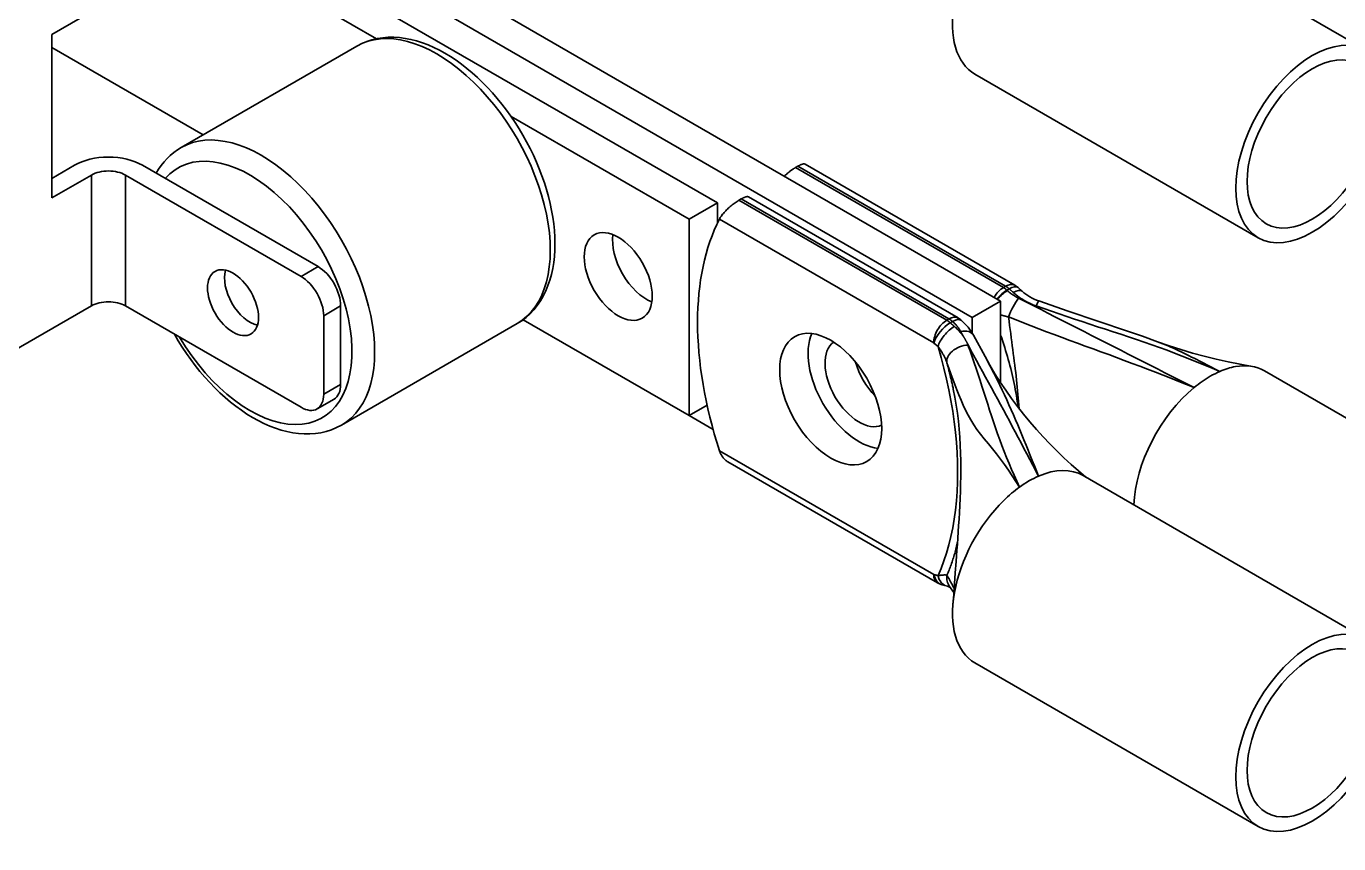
# Model space of a CAD drawing. Header units: millimetres. Extents: x -116965 to 323937, y 291661 to 566926.
# Drawn here: x -16920.3 to -16766.2, y 324867.2 to 324963.2 of the extents above; entities that cross this region are included whole.
import ezdxf

# ---------------------------------------------------------------- set-up
doc = ezdxf.new("R2010")
doc.units = ezdxf.units.MM
doc.layers.add('Visible Edges(Schneider)', color=7, linetype='Continuous', lineweight=35)
doc.layers.add('Visible Tangent Edges(Schneider)', color=7, linetype='Continuous', lineweight=35)

msp = doc.modelspace()

# ---------------------------------------------------------------- linework, layer by layer
at = {"layer": 'Visible Edges(Schneider)'}
for p, q in [((-16858.786006, 324996.03147), (-16917.351086, 324962.218906)), ((-16796.197279, 324979.562379), (-16762.921666, 324960.350695)), ((-16895.389181, 324974.898618), (-16839.153395, 324942.430871)), ((-16879.210567, 324961.715554), (-16898.716742, 324972.977449)), ((-16872.429008, 324969.327229), (-16805.877781, 324930.903861)), ((-16875.756569, 324967.406061), (-16809.205343, 324928.982692)), ((-16917.351086, 324962.218906), (-16917.351086, 324943.007222)), ((-16917.351086, 324960.681971), (-16899.571441, 324950.416889)), ((-16881.508016, 324960.845811), (-16902.138897, 324948.934567)), ((-16808.903161, 324957.555145), (-16775.627548, 324938.343461)), ((-16842.480956, 324940.509703), (-16863.399339, 324952.586937)), ((-16914.689037, 324946.849559), (-16917.351086, 324945.312624)), ((-16906.70289, 324946.849559), (-16886.072009, 324934.938315)), ((-16829.969325, 324946.580595), (-16829.703121, 324946.734289)), ((-16804.209898, 324932.747882), (-16828.854751, 324946.976594)), ((-16917.351086, 324943.007222), (-16912.6925, 324945.696858)), ((-16888.068546, 324933.785613), (-16908.699426, 324945.696858)), ((-16810.87764, 324928.912831), (-16835.509873, 324943.134257)), ((-16839.153395, 324942.430871), (-16842.480956, 324940.509703)), ((-16839.153395, 324940.040435), (-16839.153395, 324942.430871)), ((-16836.358243, 324942.891952), (-16836.624448, 324942.738258)), ((-16842.480956, 324917.455682), (-16842.480956, 324940.509703)), ((-16803.830209, 324932.475317), (-16803.348658, 324932.052052)), ((-16805.877781, 324930.903861), (-16809.205343, 324928.982692)), ((-16805.877781, 324930.903861), (-16805.877781, 324921.31293)), ((-16912.6925, 324930.32751), (-16925.337233, 324923.02707)), ((-16908.699426, 324930.32751), (-16888.068546, 324918.416266)), ((-16885.406497, 324919.953201), (-16885.406497, 324929.174809)), ((-16883.40996, 324921.105902), (-16883.40996, 324930.32751)), ((-16862.684487, 324928.242502), (-16883.315367, 324916.331258)), ((-16861.972432, 324928.70909), (-16842.480956, 324917.455682)), ((-16809.205343, 324928.982692), (-16809.205343, 324927.128361)), ((-16807.708014, 324924.377696), (-16809.060885, 324926.877776)), ((-16774.900886, 324922.695793), (-16741.625273, 324903.484109)), ((-16886.186193, 324918.229805), (-16884.189656, 324919.382506)), ((-16842.480956, 324917.455682), (-16840.366303, 324918.676577)), ((-16839.662468, 324915.828427), (-16842.480956, 324917.455682)), ((-16813.295932, 324897.798726), (-16837.940784, 324912.027438)), ((-16796.197279, 324910.400316), (-16762.921666, 324891.188631)), ((-16812.756778, 324897.57255), (-16812.273678, 324897.439337)), ((-16811.38105, 324896.657807), (-16811.882799, 324897.383466)), ((-16808.903161, 324888.393082), (-16775.627548, 324869.181397))]:
    msp.add_line(p, q, dxfattribs=at)
at = {"layer": 'Visible Edges(Schneider)', "flags": 128}
for points in [[(-16881.508017, 324960.845811), (-16880.940676, 324961.141502), (-16880.349732, 324961.388321), (-16879.738601, 324961.586132), (-16879.110702, 324961.734802), (-16878.469454, 324961.834197), (-16877.818267, 324961.884383), (-16877.15983, 324961.88698), (-16876.495794, 324961.843538), (-16875.827738, 324961.755491), (-16875.157244, 324961.624272), (-16874.485891, 324961.451314), (-16873.815146, 324961.238048), (-16873.145768, 324960.985795), (-16872.478657, 324960.69573), (-16871.814764, 324960.369013), (-16871.155041, 324960.006811), (-16870.500441, 324959.610286), (-16869.851916, 324959.180603), (-16869.210425, 324958.718865), (-16868.577006, 324958.226194), (-16867.952726, 324957.70385), (-16867.338658, 324957.153094), (-16866.735871, 324956.575186), (-16866.145436, 324955.971387), (-16865.568425, 324955.34296), (-16865.005952, 324954.691218), (-16864.459109, 324954.017653), (-16863.928928, 324953.323788), (-16863.416444, 324952.611148), (-16862.922689, 324951.881258), (-16862.448696, 324951.135643), (-16861.995501, 324950.375829), (-16861.564111, 324949.603435), (-16861.155382, 324948.820136), (-16860.770134, 324948.027587), (-16860.409185, 324947.227444), (-16860.073353, 324946.421365), (-16859.763456, 324945.611004), (-16859.480309, 324944.798026), (-16859.224603, 324943.984122), (-16858.996912, 324943.170883), (-16858.797804, 324942.35988), (-16858.627847, 324941.552681), (-16858.48761, 324940.750857), (-16858.377661, 324939.955976), (-16858.298542, 324939.16959), (-16858.250678, 324938.393119), (-16858.234581, 324937.627963), (-16858.250777, 324936.875529), (-16858.299792, 324936.137222), (-16858.382148, 324935.414448), (-16858.498373, 324934.708613), (-16858.6491, 324934.020982), (-16858.8351, 324933.352922), (-16859.05681, 324932.706516), (-16859.314648, 324932.083881), (-16859.609029, 324931.487132), (-16859.940371, 324930.918388), (-16860.30909, 324930.379764), (-16860.715459, 324929.874077), (-16861.158154, 324929.404634), (-16861.635204, 324928.974308), (-16862.144638, 324928.585973), (-16862.684487, 324928.242502)], [(-16905.088374, 324945.917417), (-16904.805034, 324946.379995), (-16904.496314, 324946.821471), (-16904.162047, 324947.240181), (-16903.802848, 324947.634436), (-16903.419824, 324948.002618), (-16903.014085, 324948.343112), (-16902.586739, 324948.654301), (-16902.138896, 324948.934567)], [(-16829.969324, 324946.580594), (-16830.01936, 324946.551254), (-16830.070663, 324946.520274), (-16830.123119, 324946.487723), (-16830.176612, 324946.453667), (-16830.231022, 324946.418169), (-16830.286242, 324946.381302), (-16830.34215, 324946.34313), (-16830.398636, 324946.303721), (-16830.455579, 324946.26314), (-16830.512863, 324946.221453), (-16830.570378, 324946.17873), (-16830.628005, 324946.135034), (-16830.685624, 324946.090452), (-16830.74312, 324946.045093), (-16830.800369, 324945.999069), (-16830.857261, 324945.95249), (-16830.913672, 324945.905469), (-16830.969492, 324945.85812), (-16831.024598, 324945.810552), (-16831.078879, 324945.762879), (-16831.132212, 324945.715209), (-16831.184485, 324945.66766), (-16831.235577, 324945.620341), (-16831.285653, 324945.573106)], [(-16828.854767, 324946.976579), (-16828.871624, 324946.98517), (-16828.890194, 324946.99227), (-16828.910556, 324946.997883), (-16828.9327, 324947.001976), (-16828.956605, 324947.004508), (-16828.982262, 324947.005448), (-16829.009648, 324947.004757), (-16829.038756, 324947.002404), (-16829.069562, 324946.99835), (-16829.102059, 324946.99256), (-16829.136223, 324946.984999), (-16829.172047, 324946.975632), (-16829.209511, 324946.964427), (-16829.248557, 324946.9514), (-16829.289085, 324946.936616), (-16829.330986, 324946.920128), (-16829.374156, 324946.902002), (-16829.418493, 324946.882298), (-16829.463889, 324946.861074), (-16829.510245, 324946.838394), (-16829.557448, 324946.814313), (-16829.605398, 324946.788895), (-16829.653991, 324946.7622), (-16829.703119, 324946.734288)], [(-16835.509889, 324943.134241), (-16835.526746, 324943.142832), (-16835.545317, 324943.149934), (-16835.565679, 324943.155546), (-16835.587823, 324943.159638), (-16835.611728, 324943.16217), (-16835.637385, 324943.163111), (-16835.664771, 324943.162421), (-16835.693878, 324943.160068), (-16835.724685, 324943.156013), (-16835.757181, 324943.150224), (-16835.791346, 324943.142662), (-16835.82717, 324943.133295), (-16835.864633, 324943.122089), (-16835.903679, 324943.109063), (-16835.944208, 324943.094279), (-16835.986109, 324943.077792), (-16836.029279, 324943.059666), (-16836.073616, 324943.039961), (-16836.119012, 324943.018737), (-16836.165368, 324942.996056), (-16836.212571, 324942.971976), (-16836.260521, 324942.946558), (-16836.309113, 324942.919863), (-16836.358242, 324942.891951)], [(-16836.624447, 324942.738258), (-16836.728859, 324942.676053), (-16836.838127, 324942.6072), (-16836.951246, 324942.532283), (-16837.0672, 324942.45188), (-16837.184989, 324942.36658), (-16837.303596, 324942.276963), (-16837.421995, 324942.183763), (-16837.53916, 324942.087939), (-16837.654062, 324941.990464), (-16837.765689, 324941.892321), (-16837.873011, 324941.794484), (-16837.976144, 324941.696876), (-16838.077653, 324941.597112), (-16838.17703, 324941.495621), (-16838.273558, 324941.393056), (-16838.366498, 324941.290062), (-16838.45513, 324941.18729), (-16838.538722, 324941.085385), (-16838.616715, 324940.984952), (-16838.688819, 324940.886555), (-16838.754769, 324940.79076), (-16838.814296, 324940.698129), (-16838.867144, 324940.609231), (-16838.91304, 324940.524628)], [(-16804.209898, 324932.747882), (-16804.004236, 324932.614394), (-16803.830209, 324932.475317)], [(-16801.387603, 324930.906089), (-16801.659845, 324931.008788), (-16801.928294, 324931.126032), (-16802.190515, 324931.256383), (-16802.444106, 324931.398086), (-16802.687872, 324931.549859), (-16802.921002, 324931.710626), (-16803.141796, 324931.878654), (-16803.348658, 324932.052052)], [(-16787.450396, 324926.125348), (-16789.207157, 324926.763653), (-16790.962334, 324927.375087), (-16794.456706, 324928.555208), (-16797.932016, 324929.722563), (-16801.387603, 324930.906089)], [(-16810.467211, 324928.616424), (-16810.644175, 324928.760769), (-16810.856647, 324928.900649)], [(-16810.467211, 324928.616424), (-16810.075443, 324928.239236), (-16809.707401, 324927.828332), (-16809.367138, 324927.377705), (-16809.060885, 324926.877776)], [(-16883.315367, 324916.331258), (-16883.887511, 324916.033321), (-16884.483623, 324915.785071), (-16885.1002, 324915.586646), (-16885.733737, 324915.438183), (-16886.380733, 324915.33982), (-16887.037692, 324915.291447), (-16887.701927, 324915.291364), (-16888.371762, 324915.338002), (-16889.045576, 324915.42989), (-16889.721751, 324915.565561), (-16890.398665, 324915.743544), (-16891.074862, 324915.962374), (-16891.749593, 324916.220719), (-16892.421916, 324916.517379), (-16893.090854, 324916.851162), (-16893.755432, 324917.220874), (-16894.414674, 324917.625323), (-16895.067604, 324918.063316), (-16895.713231, 324918.53374), (-16896.350483, 324919.03541), (-16896.978261, 324919.567037), (-16897.595468, 324920.127325), (-16898.20101, 324920.714983), (-16898.793784, 324921.328717), (-16899.372695, 324921.967235), (-16899.936584, 324922.629153), (-16900.484359, 324923.312923), (-16901.014957, 324924.016984), (-16901.527321, 324924.739773), (-16902.020393, 324925.479726), (-16902.493111, 324926.235281), (-16902.944429, 324927.004861)], [(-16810.26903, 324926.776519), (-16810.244878, 324926.737623), (-16810.220941, 324926.698675), (-16810.19722, 324926.659675), (-16810.173716, 324926.620624), (-16810.150432, 324926.581524), (-16810.127369, 324926.542376), (-16810.10453, 324926.503181), (-16810.081917, 324926.463941), (-16810.059531, 324926.424656), (-16810.037374, 324926.385329), (-16810.01545, 324926.34596), (-16809.993758, 324926.306551), (-16809.972302, 324926.267101), (-16809.951082, 324926.227611), (-16809.930102, 324926.18808), (-16809.909361, 324926.148509), (-16809.888864, 324926.1089), (-16809.868612, 324926.069251), (-16809.848606, 324926.029564), (-16809.828849, 324925.989838), (-16809.809343, 324925.950075), (-16809.79009, 324925.910274), (-16809.771093, 324925.870436), (-16809.752353, 324925.83056)], [(-16787.450396, 324926.125348), (-16786.092826, 324925.642075), (-16784.722826, 324925.198271), (-16783.341967, 324924.791226), (-16781.951822, 324924.418229), (-16780.553961, 324924.076568), (-16779.149954, 324923.763538), (-16777.741375, 324923.476425), (-16776.329793, 324923.21252)], [(-16807.708014, 324924.377696), (-16807.142616, 324923.366558), (-16806.547658, 324922.368539), (-16805.9245, 324921.384447), (-16805.274504, 324920.415089), (-16804.599033, 324919.461272), (-16803.899446, 324918.523804), (-16803.177108, 324917.603493), (-16802.433378, 324916.701144), (-16801.669618, 324915.817567), (-16800.88719, 324914.953568), (-16800.087457, 324914.109955), (-16799.271778, 324913.287534), (-16798.441516, 324912.487114), (-16797.598033, 324911.709502), (-16796.742975, 324910.954035), (-16795.87871, 324910.21639)], [(-16811.494085, 324895.217508), (-16811.397335, 324896.449359), (-16811.300078, 324897.701035), (-16811.2024, 324898.979199), (-16811.10438, 324900.290521), (-16811.00612, 324901.642444), (-16810.957085, 324902.337662), (-16810.908358, 324903.04782), (-16810.860108, 324903.774534), (-16810.812415, 324904.52089), (-16810.76601, 324905.287567), (-16810.721779, 324906.074465), (-16810.680611, 324906.881478), (-16810.64339, 324907.708502), (-16810.611141, 324908.555746), (-16810.585574, 324909.422878), (-16810.568489, 324910.307575), (-16810.561676, 324911.207426), (-16810.566925, 324912.120021), (-16810.586026, 324913.04295), (-16810.620768, 324913.973801), (-16810.672941, 324914.910163), (-16810.744336, 324915.849626), (-16810.836743, 324916.790192), (-16810.951633, 324917.732727), (-16811.089879, 324918.676223), (-16811.252306, 324919.619117), (-16811.439736, 324920.559851)], [(-16838.91304, 324913.320883), (-16838.890316, 324913.253499), (-16838.865721, 324913.186362), (-16838.839286, 324913.119603), (-16838.811055, 324913.053363), (-16838.781057, 324912.987775), (-16838.749329, 324912.922975), (-16838.715913, 324912.8591), (-16838.680837, 324912.796286), (-16838.644142, 324912.734671), (-16838.605865, 324912.674388), (-16838.566036, 324912.615574), (-16838.524695, 324912.558364), (-16838.481886, 324912.502895), (-16838.437678, 324912.449251), (-16838.392179, 324912.397503), (-16838.345483, 324912.347711), (-16838.297691, 324912.299939), (-16838.248901, 324912.254252), (-16838.199215, 324912.210712), (-16838.148729, 324912.169384), (-16838.097541, 324912.13033), (-16838.045756, 324912.093617), (-16837.993466, 324912.059304), (-16837.940776, 324912.027458)], [(-16813.295932, 324897.798726), (-16813.050573, 324897.675729), (-16812.756778, 324897.57255)], [(-16811.799707, 324897.264816), (-16811.875286, 324897.301422), (-16811.981532, 324897.34517), (-16812.115378, 324897.3921), (-16812.273678, 324897.439337)]]:
    msp.add_lwpolyline(points, dxfattribs=at)
at = {"layer": 'Visible Edges(Schneider)'}
for centre, major_axis, ratio, start_param, end_param in [((-16802.55022, 324968.558762), (-6.352941, -11.003617), 0.5773502692, 4.2627859356, 6.2831853072), ((-16910.695963, 324944.544157), (5.647059, 0), 0.5773502692, 0.7853981634, 2.3561944902), ((-16910.695963, 324944.544157), (2.823529, 0), 0.5773502692, 0.7853981634, 2.3561944902), ((-16813.198416, 324912.07641), (-20, 34.641016), 0.5773502692, 0.3558384152, 1.2149579116), ((-16847.472298, 324935.706782), (2.823529, -4.890496), 0.5773502692, 3.7717298997, 5.6530480611), ((-16847.472298, 324935.706782), (-2.823529, 4.890496), 0.5773502692, 0.6301372461, 2.5114554075), ((-16894.058156, 324931.864445), (-2.117647, 3.667872), 0.5773502692, 0.4908826783, 2.6507099753), ((-16894.058156, 324931.864445), (2.117647, -3.667872), 0.5773502692, 3.6324753319, 5.7923026289), ((-16888.068546, 324930.711744), (1.882353, -3.260331), 0.5773502692, 0.7853981634, 2.3561944902), ((-16886.072009, 324931.864445), (-1.882353, 3.260331), 0.5773502692, 3.926990817, 5.4977871438), ((-16910.695963, 324929.174809), (2.823529, 0), 0.5773502692, 0.7853981634, 2.3561944902), ((-16814.531741, 324924.386895), (5.959361, 1.62597), 0.853479227, 0.6977278754, 0.7020121512), ((-16822.515588, 324921.298019), (4.235294, -7.335745), 0.5773502692, 3.5453073402, 5.8794706205), ((-16822.515588, 324921.298019), (2.823529, -4.890496), 0.5773502692, 3.2005523725, 6.2242255882), ((-16819.188027, 324923.219187), (2.823529, -4.890496), 0.5773502692, 4.2930204806, 5.1317574802), ((-16781.253828, 324911.692177), (-6.352941, -11.003617), 0.5773502692, 3.5911956984, 3.8026358224), ((-16781.253828, 324911.692177), (6.352941, 11.003617), 0.5773502692, 0, 0.4496030448), ((-16781.253828, 324911.692177), (-6.352941, -11.003617), 0.5773502692, 3.926990817, 4.1393814759), ((-16781.253828, 324911.692177), (-6.352941, -11.003617), 0.5773502692, 3.8026358224, 3.926990817), ((-16888.068546, 324921.490136), (1.882353, -3.260331), 0.5773502692, 5.4977871438, 7.0685834706), ((-16886.072009, 324922.642837), (1.882353, -3.260331), 0.5773502692, 0, 0.7853981634), ((-16781.253828, 324911.692177), (-6.352941, -11.003617), 0.5773502692, 4.1393814759, 5.45485232), ((-16802.55022, 324899.396699), (6.352941, 11.003617), 0.5773502692, 0, 0.6610431689), ((-16802.55022, 324899.396699), (-6.352941, -11.003617), 0.5773502692, 4.0513458115, 4.2627859356), ((-16802.55022, 324899.396699), (-6.352941, -11.003617), 0.5773502692, 3.8026358224, 4.0513458115), ((-16802.55022, 324899.396699), (-6.352941, -11.003617), 0.5773502692, 4.2627859356, 6.2831853072)]:
    msp.add_ellipse(centre, major_axis=major_axis, ratio=ratio, start_param=start_param, end_param=end_param, dxfattribs=at)
for centre, major_axis in [((-16769.274607, 324949.347078), (-6.352941, -11.003617)), ((-16769.274607, 324949.347078), (-5.411765, -9.373451)), ((-16850.799859, 324933.785613), (-2.823529, 4.890496)), ((-16896.054693, 324930.711744), (-2.117647, 3.667872)), ((-16825.843149, 324919.37685), (4.235294, -7.335745)), ((-16769.274607, 324880.185014), (-6.352941, -11.003617)), ((-16769.274607, 324880.185014), (-5.411765, -9.373451))]:
    msp.add_ellipse(centre, major_axis=major_axis, ratio=0.5773502692, dxfattribs=at)
at = {"layer": 'Visible Tangent Edges(Schneider)'}
for p, q in [((-16805.559066, 324932.487325), (-16829.969325, 324946.580595)), ((-16829.703121, 324946.734289), (-16805.292251, 324932.640667)), ((-16912.6925, 324930.32751), (-16912.6925, 324945.696858)), ((-16908.699426, 324930.32751), (-16908.699426, 324945.696858)), ((-16812.213251, 324928.644447), (-16836.624448, 324942.738258)), ((-16836.358243, 324942.891952), (-16811.959993, 324928.805615)), ((-16838.913039, 324940.524627), (-16813.743929, 324925.993235)), ((-16886.072009, 324934.938315), (-16888.068546, 324933.785613)), ((-16805.292251, 324932.640667), (-16805.559065, 324932.487325)), ((-16805.073967, 324932.123139), (-16805.139251, 324932.181158)), ((-16885.406497, 324929.174809), (-16883.40996, 324930.32751)), ((-16811.947137, 324928.798156), (-16812.213251, 324928.644447)), ((-16811.959993, 324928.805615), (-16811.947137, 324928.798156)), ((-16811.794641, 324928.340902), (-16811.528394, 324928.494364)), ((-16813.710437, 324925.968953), (-16813.230822, 324925.548021)), ((-16883.40996, 324921.105902), (-16885.406497, 324919.953201)), ((-16813.744257, 324898.789679), (-16838.913039, 324913.320882))]:
    msp.add_line(p, q, dxfattribs=at)
at = {"layer": 'Visible Tangent Edges(Schneider)', "flags": 128}
for points in [[(-16805.139251, 324932.181158), (-16805.156379, 324932.196173), (-16805.173551, 324932.211001), (-16805.190764, 324932.22564), (-16805.208018, 324932.24009), (-16805.22531, 324932.254348), (-16805.24264, 324932.268415), (-16805.260006, 324932.282289), (-16805.277406, 324932.295968), (-16805.29484, 324932.309453), (-16805.312305, 324932.322741), (-16805.329801, 324932.335833), (-16805.347326, 324932.348724), (-16805.364878, 324932.361415), (-16805.382455, 324932.373906), (-16805.400056, 324932.386194), (-16805.417678, 324932.398276), (-16805.43532, 324932.410152), (-16805.452977, 324932.42182), (-16805.470646, 324932.433275), (-16805.488324, 324932.44452), (-16805.506008, 324932.455548), (-16805.523694, 324932.466359), (-16805.541382, 324932.476951), (-16805.559065, 324932.487325)], [(-16805.292251, 324932.640667), (-16805.274606, 324932.630339), (-16805.256959, 324932.619792), (-16805.239311, 324932.609029), (-16805.221666, 324932.598052), (-16805.204027, 324932.586859), (-16805.186398, 324932.575456), (-16805.16878, 324932.563841), (-16805.151177, 324932.552022), (-16805.133593, 324932.539995), (-16805.116031, 324932.527766), (-16805.098492, 324932.515336), (-16805.080978, 324932.502704), (-16805.063492, 324932.489874), (-16805.046033, 324932.476846), (-16805.028605, 324932.463621), (-16805.011209, 324932.450202), (-16804.993845, 324932.43659), (-16804.976516, 324932.422783), (-16804.959222, 324932.408785), (-16804.941965, 324932.394597), (-16804.924747, 324932.380218), (-16804.907569, 324932.365651), (-16804.890431, 324932.350896), (-16804.873338, 324932.335955)], [(-16805.139251, 324932.181158), (-16805.128176, 324932.187615), (-16805.117102, 324932.194071), (-16805.106027, 324932.200527), (-16805.094951, 324932.206982), (-16805.083875, 324932.213437), (-16805.072799, 324932.21989), (-16805.061722, 324932.226343), (-16805.050644, 324932.232797), (-16805.039566, 324932.239248), (-16805.028488, 324932.2457), (-16805.017409, 324932.252151), (-16805.006329, 324932.258601), (-16804.995249, 324932.26505), (-16804.984169, 324932.271499), (-16804.973088, 324932.277947), (-16804.962007, 324932.284396), (-16804.950925, 324932.290844), (-16804.939842, 324932.29729), (-16804.928759, 324932.303735), (-16804.917676, 324932.310181), (-16804.906592, 324932.316626), (-16804.895508, 324932.32307), (-16804.884423, 324932.329513), (-16804.873338, 324932.335955)], [(-16804.873338, 324932.335955), (-16804.853352, 324932.318287), (-16804.833367, 324932.300613), (-16804.813383, 324932.282935), (-16804.793401, 324932.265254), (-16804.773421, 324932.247569), (-16804.753441, 324932.229879), (-16804.733463, 324932.212187), (-16804.713486, 324932.194489), (-16804.693511, 324932.176787), (-16804.673537, 324932.159082), (-16804.653564, 324932.141373), (-16804.633593, 324932.123659), (-16804.613623, 324932.105941), (-16804.593655, 324932.088218), (-16804.573688, 324932.070491), (-16804.553723, 324932.05276), (-16804.533758, 324932.035025), (-16804.513796, 324932.017286), (-16804.493834, 324931.999542), (-16804.473875, 324931.981794), (-16804.453916, 324931.964042), (-16804.43396, 324931.946285), (-16804.414004, 324931.928523), (-16804.39405, 324931.910758)], [(-16803.781693, 324931.237788), (-16803.84163, 324931.268646), (-16803.901092, 324931.300162), (-16803.960067, 324931.332312), (-16804.018545, 324931.365078), (-16804.076516, 324931.398436), (-16804.133968, 324931.432368), (-16804.190892, 324931.466852), (-16804.247275, 324931.501867), (-16804.303107, 324931.537391), (-16804.358372, 324931.573399), (-16804.413074, 324931.609884), (-16804.467233, 324931.646843), (-16804.520864, 324931.684275), (-16804.573961, 324931.722169), (-16804.626517, 324931.760506), (-16804.678526, 324931.799275), (-16804.729979, 324931.838457), (-16804.780869, 324931.878041), (-16804.831189, 324931.918011), (-16804.880931, 324931.958353), (-16804.930087, 324931.99905), (-16804.978649, 324932.04009), (-16805.026612, 324932.081457), (-16805.073967, 324932.123139)], [(-16804.39405, 324931.910758), (-16804.300981, 324931.829161), (-16804.206063, 324931.748498), (-16804.109338, 324931.668828), (-16804.010847, 324931.590211), (-16803.910631, 324931.512711), (-16803.808738, 324931.436385), (-16803.705213, 324931.361299), (-16803.600102, 324931.287513), (-16803.493453, 324931.215087), (-16803.385313, 324931.144081), (-16803.275734, 324931.074561), (-16803.164738, 324931.006568), (-16803.052179, 324930.940051), (-16802.938026, 324930.875036), (-16802.822342, 324930.811607), (-16802.70519, 324930.74985), (-16802.586637, 324930.689847), (-16802.466755, 324930.631673), (-16802.345612, 324930.575407), (-16802.223279, 324930.521132), (-16802.099826, 324930.468918), (-16801.975328, 324930.418835), (-16801.849855, 324930.370954), (-16801.723482, 324930.325341)], [(-16783.147719, 324920.739934), (-16784.011397, 324921.17643), (-16784.874738, 324921.613056), (-16785.737735, 324922.049822), (-16786.600369, 324922.48674), (-16787.46263, 324922.923822), (-16788.324503, 324923.361075), (-16789.185975, 324923.798514), (-16790.047033, 324924.236149), (-16790.907662, 324924.673989), (-16791.767856, 324925.112025), (-16792.627635, 324925.550214), (-16793.487025, 324925.988512), (-16794.346053, 324926.426873), (-16795.204743, 324926.865255), (-16796.06312, 324927.303614), (-16796.92121, 324927.741903), (-16797.77905, 324928.180065), (-16798.636703, 324928.61802), (-16799.494223, 324929.055703), (-16800.351663, 324929.493046), (-16801.209078, 324929.929984), (-16802.066521, 324930.366455), (-16802.924043, 324930.802406), (-16803.781693, 324931.237788)], [(-16805.877774, 324929.282798), (-16805.841726, 324929.270888), (-16805.805475, 324929.259093), (-16805.769021, 324929.247418), (-16805.732369, 324929.235865), (-16805.695518, 324929.224434), (-16805.658471, 324929.213127), (-16805.621229, 324929.201947), (-16805.583792, 324929.190894), (-16805.546162, 324929.179972), (-16805.50834, 324929.16918), (-16805.470327, 324929.15852), (-16805.432125, 324929.147995), (-16805.393734, 324929.137605), (-16805.355156, 324929.127353), (-16805.316392, 324929.117242), (-16805.277442, 324929.107269), (-16805.238309, 324929.097441), (-16805.198994, 324929.087757), (-16805.159497, 324929.078219), (-16805.11982, 324929.068827), (-16805.079963, 324929.059587), (-16805.039929, 324929.050497), (-16804.999718, 324929.041561), (-16804.959331, 324929.032779)], [(-16801.723482, 324930.325341), (-16800.823795, 324930.011767), (-16799.922593, 324929.701243), (-16799.019925, 324929.393587), (-16798.115836, 324929.08862), (-16797.210423, 324928.786032), (-16796.30381, 324928.485431), (-16795.396124, 324928.186423), (-16794.487477, 324927.888626), (-16793.577745, 324927.59187), (-16792.667331, 324927.295187), (-16791.756874, 324926.997313), (-16790.84701, 324926.696982), (-16789.938379, 324926.392925), (-16789.031618, 324926.083876), (-16788.127365, 324925.768572), (-16787.226361, 324925.445704), (-16786.329429, 324925.114588), (-16785.436348, 324924.775912), (-16784.546775, 324924.430472), (-16783.660364, 324924.079066), (-16782.77677, 324923.722494), (-16781.89565, 324923.361554), (-16781.016657, 324922.997045), (-16780.139448, 324922.629761)], [(-16811.794641, 324928.340902), (-16811.811719, 324928.355781), (-16811.828848, 324928.37048), (-16811.846024, 324928.384998), (-16811.863243, 324928.399331), (-16811.880504, 324928.413478), (-16811.897804, 324928.427436), (-16811.915138, 324928.441202), (-16811.932506, 324928.454775), (-16811.949903, 324928.468151), (-16811.967325, 324928.481328), (-16811.984772, 324928.494306), (-16812.002244, 324928.507083), (-16812.019738, 324928.51966), (-16812.037256, 324928.532037), (-16812.054796, 324928.544211), (-16812.072357, 324928.556184), (-16812.089937, 324928.567954), (-16812.107533, 324928.579516), (-16812.12514, 324928.59087), (-16812.142757, 324928.602014), (-16812.160379, 324928.612945), (-16812.178004, 324928.623662), (-16812.195629, 324928.634163), (-16812.213251, 324928.644447)], [(-16811.947137, 324928.798156), (-16811.929534, 324928.787887), (-16811.911923, 324928.777397), (-16811.894308, 324928.766688), (-16811.87669, 324928.755761), (-16811.859072, 324928.744618), (-16811.841458, 324928.73326), (-16811.823851, 324928.721689), (-16811.806253, 324928.709906), (-16811.788668, 324928.697914), (-16811.771098, 324928.685714), (-16811.753546, 324928.673308), (-16811.736016, 324928.6607), (-16811.718511, 324928.647889), (-16811.701032, 324928.63488), (-16811.683584, 324928.621674), (-16811.66617, 324928.608273), (-16811.648791, 324928.59468), (-16811.631452, 324928.580898), (-16811.614154, 324928.566928), (-16811.596901, 324928.552773), (-16811.579696, 324928.538437), (-16811.562541, 324928.523922), (-16811.54544, 324928.50923), (-16811.528394, 324928.494364)], [(-16811.314158, 324927.920042), (-16811.334208, 324927.93758), (-16811.354256, 324927.955117), (-16811.374301, 324927.972655), (-16811.394344, 324927.990192), (-16811.414384, 324928.007729), (-16811.434421, 324928.025265), (-16811.454456, 324928.042802), (-16811.474488, 324928.060338), (-16811.494517, 324928.077874), (-16811.514544, 324928.09541), (-16811.534567, 324928.112945), (-16811.554589, 324928.130481), (-16811.574607, 324928.148016), (-16811.594624, 324928.165552), (-16811.614637, 324928.183087), (-16811.634648, 324928.200622), (-16811.654656, 324928.218157), (-16811.674662, 324928.235692), (-16811.694665, 324928.253227), (-16811.714665, 324928.270762), (-16811.734663, 324928.288297), (-16811.754658, 324928.305832), (-16811.774651, 324928.323367), (-16811.794641, 324928.340902)], [(-16811.528394, 324928.494364), (-16811.479425, 324928.449984), (-16811.431104, 324928.405204), (-16811.383452, 324928.360033), (-16811.33649, 324928.314481), (-16811.290239, 324928.268558), (-16811.244721, 324928.222274), (-16811.199958, 324928.175638), (-16811.15597, 324928.128662), (-16811.112787, 324928.081364), (-16811.070427, 324928.033752), (-16811.028907, 324927.985828), (-16810.988242, 324927.937592), (-16810.948448, 324927.889045), (-16810.909539, 324927.840189), (-16810.871533, 324927.791024), (-16810.834444, 324927.741551), (-16810.798298, 324927.691775), (-16810.763125, 324927.641711), (-16810.728956, 324927.591374), (-16810.695821, 324927.540781), (-16810.663752, 324927.489946), (-16810.632779, 324927.438886), (-16810.602933, 324927.387616), (-16810.574244, 324927.336152)], [(-16810.26903, 324926.776519), (-16810.305027, 324926.82696), (-16810.341714, 324926.877154), (-16810.379092, 324926.927109), (-16810.417175, 324926.976851), (-16810.455969, 324927.026395), (-16810.495466, 324927.075736), (-16810.535654, 324927.124863), (-16810.576521, 324927.173769), (-16810.618058, 324927.222446), (-16810.660256, 324927.270885), (-16810.703102, 324927.31908), (-16810.746586, 324927.367022), (-16810.790698, 324927.414706), (-16810.835426, 324927.462123), (-16810.880759, 324927.509266), (-16810.926688, 324927.556127), (-16810.9732, 324927.6027), (-16811.020283, 324927.648976), (-16811.067927, 324927.694949), (-16811.11612, 324927.740613), (-16811.164851, 324927.78596), (-16811.214108, 324927.830986), (-16811.263881, 324927.875682), (-16811.314158, 324927.920042)], [(-16803.70523, 324918.271798), (-16803.735523, 324918.684763), (-16803.7683, 324919.09995), (-16803.803508, 324919.517395), (-16803.841092, 324919.93714), (-16803.880975, 324920.359236), (-16803.923076, 324920.783736), (-16803.967318, 324921.210696), (-16804.013616, 324921.640174), (-16804.061878, 324922.072241), (-16804.112025, 324922.507098), (-16804.164007, 324922.945217), (-16804.217747, 324923.3869), (-16804.273169, 324923.832453), (-16804.330196, 324924.282159), (-16804.388727, 324924.736043), (-16804.448623, 324925.194189), (-16804.509741, 324925.656759), (-16804.57194, 324926.123909), (-16804.635077, 324926.595799), (-16804.699009, 324927.072589), (-16804.763596, 324927.554436), (-16804.828707, 324928.041484), (-16804.894108, 324928.534039), (-16804.959512, 324929.032499)], [(-16804.959331, 324929.032779), (-16804.068686, 324928.677872), (-16803.17522, 324928.326458), (-16802.278877, 324927.978403), (-16801.379598, 324927.633569), (-16800.477478, 324927.291613), (-16799.57269, 324926.952103), (-16798.66541, 324926.614608), (-16797.755816, 324926.278688), (-16796.844213, 324925.943701), (-16795.930981, 324925.609075), (-16795.016473, 324925.274319), (-16794.101043, 324924.938948), (-16793.185044, 324924.602475), (-16792.26883, 324924.264414), (-16791.352756, 324923.924278), (-16790.437183, 324923.581589), (-16789.522408, 324923.236105), (-16788.608518, 324922.887825), (-16787.695585, 324922.536756), (-16786.783678, 324922.182909), (-16785.872868, 324921.826296), (-16784.963224, 324921.466921), (-16784.054819, 324921.104798), (-16783.147719, 324920.739934)], [(-16813.743929, 324925.993235), (-16813.74252, 324925.992412), (-16813.741109, 324925.991572), (-16813.739699, 324925.990715), (-16813.738289, 324925.989841), (-16813.73688, 324925.988949), (-16813.735471, 324925.988041), (-16813.734063, 324925.987116), (-16813.732657, 324925.986174), (-16813.731252, 324925.985217), (-16813.729849, 324925.984243), (-16813.728447, 324925.983253), (-16813.727047, 324925.982247), (-16813.725649, 324925.981224), (-16813.724253, 324925.980186), (-16813.72286, 324925.979132), (-16813.721468, 324925.978062), (-16813.720078, 324925.976976), (-16813.718691, 324925.975875), (-16813.717307, 324925.974759), (-16813.715926, 324925.973627), (-16813.714548, 324925.97248), (-16813.713174, 324925.971319), (-16813.711804, 324925.970143), (-16813.710437, 324925.968953)], [(-16810.574244, 324927.336152), (-16810.561535, 324927.312834), (-16810.548825, 324927.289516), (-16810.536114, 324927.266198), (-16810.523403, 324927.24288), (-16810.51069, 324927.219562), (-16810.497977, 324927.196244), (-16810.485264, 324927.172927), (-16810.472549, 324927.149609), (-16810.459834, 324927.126291), (-16810.447119, 324927.102973), (-16810.434402, 324927.079655), (-16810.421685, 324927.056337), (-16810.408967, 324927.033019), (-16810.396249, 324927.009701), (-16810.38353, 324926.986383), (-16810.37081, 324926.963065), (-16810.358089, 324926.939747), (-16810.345368, 324926.916428), (-16810.332647, 324926.89311), (-16810.319924, 324926.869792), (-16810.307201, 324926.846474), (-16810.294477, 324926.823156), (-16810.281753, 324926.799837), (-16810.269028, 324926.776519)], [(-16805.87778, 324926.879732), (-16805.754047, 324926.521862), (-16805.633529, 324926.163997), (-16805.516246, 324925.806227), (-16805.402218, 324925.448646), (-16805.291466, 324925.091343), (-16805.184009, 324924.734408), (-16805.07987, 324924.377936), (-16804.979071, 324924.02203), (-16804.881653, 324923.666871), (-16804.787614, 324923.312467), (-16804.696945, 324922.958797), (-16804.609637, 324922.60584), (-16804.525683, 324922.253581), (-16804.445057, 324921.901903), (-16804.367753, 324921.550741), (-16804.2938, 324921.200177), (-16804.223227, 324920.850303), (-16804.15606, 324920.501205), (-16804.092324, 324920.152974), (-16804.032042, 324919.805701), (-16803.97524, 324919.459474), (-16803.92194, 324919.114385), (-16803.872155, 324918.77052), (-16803.8259, 324918.427969)], [(-16780.139448, 324922.629761), (-16780.440425, 324922.782106), (-16780.740922, 324922.935425), (-16781.041048, 324923.089507), (-16781.340911, 324923.24414), (-16781.640621, 324923.39911), (-16781.940285, 324923.554208), (-16782.240013, 324923.709217), (-16782.539913, 324923.863928), (-16782.840094, 324924.018127), (-16783.140664, 324924.171604), (-16783.441732, 324924.324145), (-16783.743407, 324924.475538), (-16784.045797, 324924.625569), (-16784.349012, 324924.774029), (-16784.653159, 324924.920701), (-16784.958347, 324925.065377), (-16785.264686, 324925.207844), (-16785.572283, 324925.347887), (-16785.881248, 324925.485296), (-16786.191688, 324925.619857), (-16786.503713, 324925.75136), (-16786.817432, 324925.879592), (-16787.132953, 324926.004338), (-16787.450388, 324926.125341)], [(-16813.230822, 324925.548021), (-16813.172743, 324925.470173), (-16813.11568, 324925.391909), (-16813.059674, 324925.313269), (-16813.004763, 324925.234295), (-16812.950986, 324925.155026), (-16812.898381, 324925.075505), (-16812.846987, 324924.995774), (-16812.796838, 324924.915876), (-16812.747972, 324924.835852), (-16812.700422, 324924.755745), (-16812.654225, 324924.675599), (-16812.609401, 324924.595436), (-16812.565913, 324924.515163), (-16812.523773, 324924.434769), (-16812.483029, 324924.354311), (-16812.443732, 324924.273847), (-16812.405927, 324924.193436), (-16812.369659, 324924.113134), (-16812.334971, 324924.033), (-16812.301907, 324923.953091), (-16812.270508, 324923.873463), (-16812.240809, 324923.794172), (-16812.212848, 324923.71527), (-16812.18666, 324923.636812)], [(-16813.230562, 324925.547045), (-16812.866724, 324924.272085), (-16812.53348, 324922.999459), (-16812.231088, 324921.730124), (-16811.959898, 324920.465402), (-16811.720404, 324919.207867), (-16811.512751, 324917.959544), (-16811.337062, 324916.722389), (-16811.19346, 324915.498357), (-16811.082058, 324914.289404), (-16811.002761, 324913.097377), (-16810.95535, 324911.923979), (-16810.939618, 324910.770902), (-16810.955412, 324909.636064), (-16811.002891, 324908.517531), (-16811.082276, 324907.417242), (-16811.193691, 324906.33713), (-16811.337246, 324905.279135), (-16811.512942, 324904.245157), (-16811.72062, 324903.236985), (-16811.960116, 324902.256398), (-16812.231236, 324901.305239), (-16812.533501, 324900.385488), (-16812.866609, 324899.497999), (-16813.230327, 324898.643399)], [(-16809.716412, 324925.733811), (-16809.717847, 324925.737844), (-16809.719287, 324925.741877), (-16809.720733, 324925.74591), (-16809.722184, 324925.749943), (-16809.723641, 324925.753976), (-16809.725103, 324925.758008), (-16809.72657, 324925.76204), (-16809.728044, 324925.766073), (-16809.729522, 324925.770105), (-16809.731006, 324925.774136), (-16809.732496, 324925.778168), (-16809.733991, 324925.782199), (-16809.735491, 324925.786231), (-16809.736997, 324925.790262), (-16809.738508, 324925.794293), (-16809.740025, 324925.798323), (-16809.741547, 324925.802354), (-16809.743075, 324925.806384), (-16809.744608, 324925.810414), (-16809.746146, 324925.814444), (-16809.74769, 324925.818473), (-16809.74924, 324925.822502), (-16809.750794, 324925.826531), (-16809.752354, 324925.83056)], [(-16809.752352, 324925.83056), (-16809.401086, 324925.188178), (-16809.049577, 324924.545708), (-16808.697936, 324923.903121), (-16808.346279, 324923.260384), (-16807.99472, 324922.617466), (-16807.643374, 324921.974337), (-16807.292376, 324921.330963), (-16806.941856, 324920.687308), (-16806.591882, 324920.043352), (-16806.242521, 324919.399072), (-16805.89384, 324918.754447), (-16805.545904, 324918.109453), (-16805.198783, 324917.464069), (-16804.852539, 324916.818272), (-16804.507241, 324916.172044), (-16804.16291, 324915.525383), (-16803.819492, 324914.878275), (-16803.476922, 324914.230699), (-16803.13514, 324913.582635), (-16802.794082, 324912.934063), (-16802.453685, 324912.284962), (-16802.113888, 324911.635313), (-16801.774628, 324910.985093), (-16801.43584, 324910.334284)], [(-16803.6646, 324909.047509), (-16803.975198, 324909.741774), (-16804.282479, 324910.43623), (-16804.585295, 324911.130962), (-16804.882499, 324911.826057), (-16805.172944, 324912.5216), (-16805.455483, 324913.217676), (-16805.728969, 324913.91437), (-16805.992255, 324914.611769), (-16806.244463, 324915.309858), (-16806.48723, 324916.007996), (-16806.72245, 324916.705954), (-16806.951835, 324917.40361), (-16807.17709, 324918.100843), (-16807.399923, 324918.797531), (-16807.622044, 324919.493552), (-16807.845161, 324920.188785), (-16808.070418, 324920.883246), (-16808.297606, 324921.5772), (-16808.527006, 324922.270716), (-16808.758924, 324922.963861), (-16808.993669, 324923.656698), (-16809.231449, 324924.34928), (-16809.472334, 324925.04164), (-16809.716412, 324925.733811)], [(-16812.18666, 324923.636812), (-16811.953672, 324922.997978), (-16811.720779, 324922.363316), (-16811.487164, 324921.7332), (-16811.252143, 324921.107997), (-16811.014246, 324920.488217), (-16810.771475, 324919.874458), (-16810.521832, 324919.267315), (-16810.263222, 324918.66752), (-16809.990002, 324918.079362), (-16809.697024, 324917.502719), (-16809.380508, 324916.934964), (-16809.036675, 324916.373464), (-16808.661746, 324915.815593), (-16808.251941, 324915.25872), (-16807.803483, 324914.700215), (-16807.319265, 324914.13511), (-16806.83437, 324913.549832), (-16806.355364, 324912.944815), (-16805.883311, 324912.322692), (-16805.419277, 324911.68609), (-16804.964324, 324911.037641), (-16804.519517, 324910.379974), (-16804.085921, 324909.71572), (-16803.6646, 324909.047509)], [(-16811.43974, 324920.559859), (-16811.467156, 324920.687742), (-16811.494895, 324920.815677), (-16811.522958, 324920.943658), (-16811.551341, 324921.071672), (-16811.580046, 324921.199714), (-16811.609071, 324921.327784), (-16811.638418, 324921.45588), (-16811.668086, 324921.583999), (-16811.698074, 324921.712139), (-16811.728384, 324921.840298), (-16811.759015, 324921.968475), (-16811.789968, 324922.096667), (-16811.821241, 324922.224872), (-16811.852836, 324922.353089), (-16811.884751, 324922.481315), (-16811.916988, 324922.609549), (-16811.949546, 324922.737788), (-16811.982426, 324922.86603), (-16812.015626, 324922.994274), (-16812.049147, 324923.122518), (-16812.08299, 324923.250759), (-16812.117154, 324923.378995), (-16812.151639, 324923.507225), (-16812.186446, 324923.635446)], [(-16801.43584, 324910.334284), (-16801.677914, 324910.946809), (-16801.919871, 324911.557818), (-16802.161927, 324912.167151), (-16802.404302, 324912.774644), (-16802.647215, 324913.380135), (-16802.890883, 324913.98346), (-16803.135526, 324914.58446), (-16803.381363, 324915.18297), (-16803.628611, 324915.778829), (-16803.877489, 324916.371874), (-16804.128445, 324916.961843), (-16804.381953, 324917.548638), (-16804.638277, 324918.132331), (-16804.89768, 324918.712995), (-16805.160424, 324919.290703), (-16805.426774, 324919.865529), (-16805.696991, 324920.437547), (-16805.971341, 324921.006829), (-16806.250085, 324921.573448), (-16806.533331, 324922.137661), (-16806.820905, 324922.699883), (-16807.11265, 324923.260423), (-16807.408412, 324923.819591), (-16807.708034, 324924.377696)], [(-16812.183985, 324898.698443), (-16812.118969, 324898.847833), (-16812.055084, 324898.99858), (-16811.992331, 324899.150679), (-16811.93071, 324899.304129), (-16811.870222, 324899.458925), (-16811.810864, 324899.61507), (-16811.752637, 324899.772557), (-16811.695542, 324899.931383), (-16811.639577, 324900.09155), (-16811.584743, 324900.253052), (-16811.531039, 324900.415886), (-16811.478465, 324900.580054), (-16811.427026, 324900.745527), (-16811.376722, 324900.912288), (-16811.327551, 324901.080324), (-16811.279512, 324901.249623), (-16811.232602, 324901.420173), (-16811.186818, 324901.591964), (-16811.14216, 324901.764984), (-16811.098626, 324901.939216), (-16811.056212, 324902.114655), (-16811.014918, 324902.291286), (-16810.97474, 324902.469096), (-16810.935678, 324902.648075)], [(-16813.710691, 324898.775267), (-16813.712061, 324898.775655), (-16813.713434, 324898.776061), (-16813.71481, 324898.776487), (-16813.71619, 324898.77693), (-16813.717573, 324898.777393), (-16813.718958, 324898.777874), (-16813.720347, 324898.778374), (-16813.721738, 324898.778893), (-16813.723132, 324898.77943), (-16813.724528, 324898.779985), (-16813.725927, 324898.780561), (-16813.727328, 324898.781153), (-16813.728732, 324898.781766), (-16813.730137, 324898.782394), (-16813.731544, 324898.783041), (-16813.732953, 324898.783708), (-16813.734364, 324898.784392), (-16813.735775, 324898.785094), (-16813.737188, 324898.785814), (-16813.738601, 324898.786553), (-16813.740015, 324898.787309), (-16813.741429, 324898.788081), (-16813.742843, 324898.788872), (-16813.744257, 324898.789679)], [(-16813.230529, 324898.642865), (-16813.250533, 324898.648366), (-16813.270537, 324898.653868), (-16813.290541, 324898.659371), (-16813.310546, 324898.664876), (-16813.330551, 324898.670382), (-16813.350556, 324898.675891), (-16813.370561, 324898.681401), (-16813.390567, 324898.686912), (-16813.410573, 324898.692424), (-16813.430579, 324898.697938), (-16813.450586, 324898.703453), (-16813.470592, 324898.708971), (-16813.490599, 324898.714488), (-16813.510607, 324898.720008), (-16813.530614, 324898.725528), (-16813.550622, 324898.73105), (-16813.57063, 324898.736574), (-16813.590638, 324898.742098), (-16813.610647, 324898.747623), (-16813.630655, 324898.753149), (-16813.650664, 324898.758677), (-16813.670673, 324898.764207), (-16813.690682, 324898.769737), (-16813.710691, 324898.775267)], [(-16812.184208, 324898.69746), (-16812.210425, 324898.703623), (-16812.238428, 324898.708988), (-16812.26818, 324898.713562), (-16812.299643, 324898.717347), (-16812.332779, 324898.72035), (-16812.367547, 324898.722582), (-16812.403901, 324898.72405), (-16812.441797, 324898.724768), (-16812.481189, 324898.724741), (-16812.522031, 324898.723988), (-16812.564272, 324898.722516), (-16812.607862, 324898.720343), (-16812.652787, 324898.71748), (-16812.699086, 324898.713931), (-16812.74674, 324898.709707), (-16812.795709, 324898.704816), (-16812.84596, 324898.699269), (-16812.897458, 324898.693073), (-16812.950166, 324898.68624), (-16813.004047, 324898.678779), (-16813.059062, 324898.670702), (-16813.115174, 324898.662017), (-16813.172342, 324898.652735), (-16813.230529, 324898.642865)], [(-16811.342624, 324897.152861), (-16811.377937, 324897.21904), (-16811.413207, 324897.285051), (-16811.448442, 324897.350897), (-16811.483648, 324897.416578), (-16811.518825, 324897.482098), (-16811.553969, 324897.547456), (-16811.589082, 324897.612651), (-16811.624168, 324897.677688), (-16811.659229, 324897.742567), (-16811.694268, 324897.807286), (-16811.729289, 324897.87185), (-16811.764294, 324897.93626), (-16811.799287, 324898.000514), (-16811.834269, 324898.064616), (-16811.869245, 324898.128566), (-16811.904217, 324898.192364), (-16811.939188, 324898.256014), (-16811.974161, 324898.319514), (-16812.009139, 324898.382867), (-16812.044125, 324898.446074), (-16812.079122, 324898.509136), (-16812.114133, 324898.572053), (-16812.14916, 324898.634827), (-16812.184208, 324898.69746)]]:
    msp.add_lwpolyline(points, dxfattribs=at)
at = {"layer": 'Visible Tangent Edges(Schneider)'}
for centre, major_axis, ratio, start_param, end_param in [((-16872.096252, 324944.544157), (-9.411765, 16.301655), 0.5773502692, 3.1415926536, 6.2831853072), ((-16892.727132, 324932.632912), (9.411765, -16.301655), 0.5773502692, 0, 3.1415926536), ((-16894.058156, 324931.864445), (-8.470588, 14.671489), 0.5773502692, 1.5924079938, 6.4795525004), ((-16805.559066, 324930.71985), (1.082353, 1.87469), 0.5773502692, 0.7853981634, 1.5707963268), ((-16805.525391, 324930.695408), (1.42943, 1.625633), 0.4125009945, 0.8850879099, 1.6511919443), ((-16805.292251, 324930.873192), (1.082353, 1.87469), 0.5773502692, 0, 0.7853981634), ((-16805.258685, 324930.848845), (1.428476, 1.626471), 0.413094852, 0, 0.8845479908), ((-16804.778523, 324930.426803), (1.429866, 1.625249), 0.4122295246, 0, 0.886659975), ((-16805.459997, 324930.637899), (-1.429664, -1.625427), 0.412355531, 4.027011363, 4.7847837727), ((-16804.163705, 324929.763197), (0.966287, 1.93707), 0.2014904619, 0.8116001771, 2.0555661533), ((-16802.098379, 324928.8614), (0.710776, 2.044688), 0.0813906776, 0, 0.8014756508), ((-16811.959993, 324927.03814), (1.082353, 1.87469), 0.5773502692, 0, 0.7853981634), ((-16811.947137, 324927.030681), (1.09049, 1.869969), 0.5802331247, 0, 0.7879136249), ((-16812.213251, 324926.876972), (1.082353, 1.87469), 0.5773502692, 0.7853981634, 2.3561944902), ((-16812.179759, 324926.852691), (1.427828, 1.62704), 0.4134976136, 0.8839795999, 2.4547501402), ((-16811.700144, 324926.431759), (-1.428054, -1.626841), 0.4133572823, 4.0252557578, 5.5964001749), ((-16811.913964, 324927.006189), (1.446753, 1.610235), 0.4212162588, 0, 0.8886969296), ((-16810.964831, 324925.847757), (1.903946, 1.030019), 0.5936767376, 0, 1.0634456158), ((-16810.113823, 324924.244625), (-2.040904, -0.72157), 0.6416418012, 4.2982515125, 6.1982027157), ((-16812.213579, 324899.673416), (-1.082353, -1.87469), 0.5773502692, 5.4977871438, 6.2831853072), ((-16812.180013, 324899.659005), (-0.576765, -2.086455), 0.7042863835, 5.3334429, 6.2831853072), ((-16811.699851, 324899.526603), (-0.573827, -2.087265), 0.704793222, 5.3324508948, 6.2831853072), ((-16810.11121, 324898.627421), (-1.771589, -1.243955), 0.8958095534, 5.5836366816, 6.2831853072)]:
    msp.add_ellipse(centre, major_axis=major_axis, ratio=ratio, start_param=start_param, end_param=end_param, dxfattribs=at)

doc.saveas('drawing.dxf')
